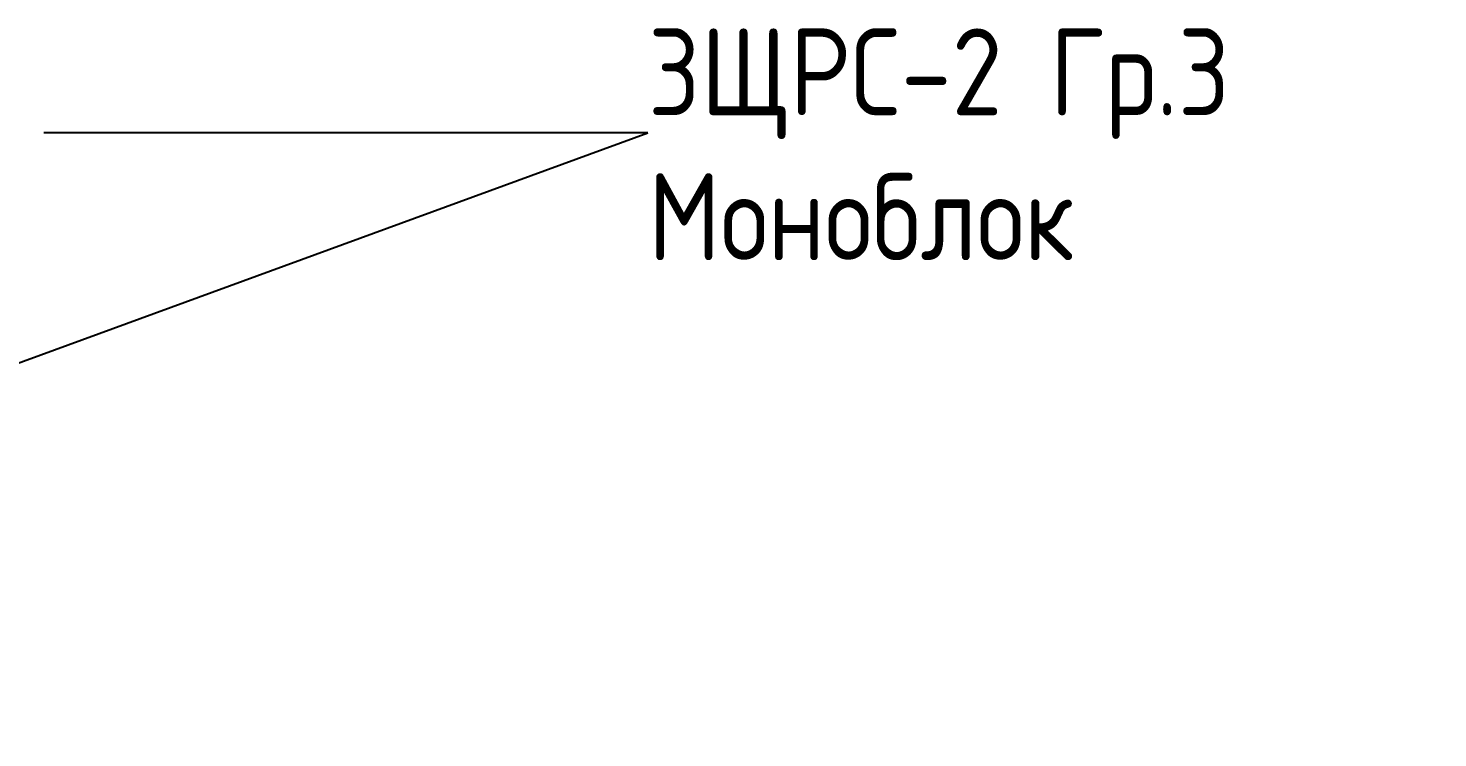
# Model space of a CAD drawing. Header units: millimetres. Extents: x -32 to 417638015, y -35 to 175284279.
# Drawn here: x 417187618 to 417191673, y 175252427 to 175254469 of the extents above; entities that cross this region are included whole.
import ezdxf
from ezdxf import colors
from ezdxf.entities.mleader import LeaderData, LeaderLine
from ezdxf.math import Vec2, Vec3

# ---------------------------------------------------------------- set-up
doc = ezdxf.new("R2010")
doc.units = ezdxf.units.MM
doc.layers.add('_ЭМ_Надписи', color=7, linetype='Continuous')
doc.styles.add('ЭОМ', font='isocpeur.ttf', dxfattribs={"width": 0.85, "height": 250})

msp = doc.modelspace()

# ---------------------------------------------------------------- leaders
at = {"layer": '_ЭМ_Надписи', "color": 7, "ltscale": 5}
ml = msp.add_multileader_mtext('Standard', dxfattribs=at)
ml.set_content('{\\fGOST Common|b0|i0|c204|p34;\\W0.9;\\C256;3ЩРС-2\\fISOCPEUR|b0|i0|c204|p34;\\W0.85; Гр.3\\PМоноблок}', color=1, style='ЭОМ')
ml.set_leader_properties()
ml.build(insert=Vec2(0, 0))
ml.multileader.update_dxf_attribs({"text_left_attachment_type": 6, "text_right_attachment_type": 6, "dogleg_length": 0, "arrow_head_size": 200})
ctx = ml.context
ctx.base_point, ctx.char_height, ctx.arrow_head_size, ctx.landing_gap_size, ctx.plane_origin = Vec3(417189400.8, 175254168.4), 250, 200, 0, Vec3(417159602.6, 175268460.5)
ctx.left_attachment, ctx.right_attachment = 6, 6
notes = []
notes.append((ctx, [(0, (1, 1, 0), (417189400.8, 175254168.4), (1, 0), 0, [(2, [(417186155.2, 175252533.7), (417183179.7, 175252435.5), (417184638.5, 175252427.1)], 0, [])])]))
ctx.mtext.insert, ctx.mtext.width, ctx.mtext.defined_height, ctx.mtext.flow_direction = Vec3(417189400.8, 175254468.4), 2777.388, 545.6, 5
for ctx, leaders in notes:
    for number, flags, end, landing, length, lines in leaders:
        leader = LeaderData()
        leader.index, (leader.has_last_leader_line, leader.has_dogleg_vector, leader.attachment_direction) = number, flags
        leader.last_leader_point, leader.dogleg_vector, leader.dogleg_length = Vec3(end), Vec3(landing), length
        for number, points, colour, breaks in lines:
            line = LeaderLine()
            line.index, line.vertices, line.color, line.breaks = number, Vec3.list(points), colors.encode_raw_color(colour), breaks
            leader.lines.append(line)
        ctx.leaders.append(leader)

doc.saveas('drawing.dxf')
